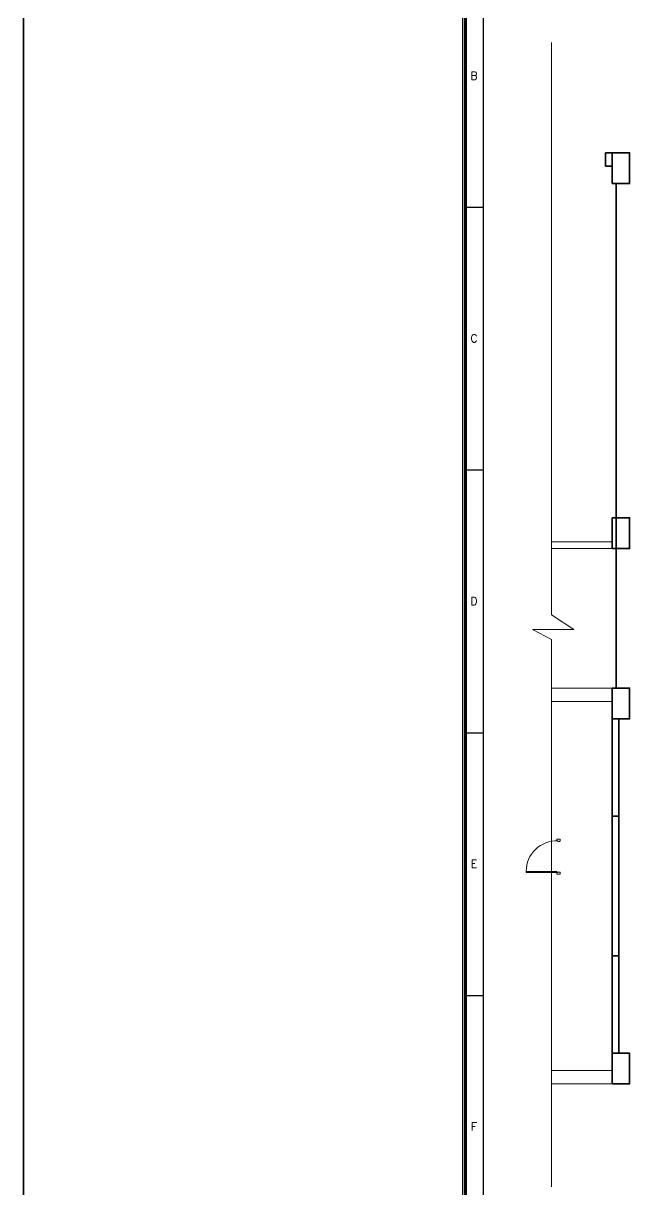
# Model space of a CAD drawing. Header units: millimetres. Extents: x 1380494 to 2061523, y -305664 to -174999.
# Drawn here: x 1619189 to 1629617, y -207901 to -187836 of the extents above; entities that cross this region are included whole.
import ezdxf
from ezdxf.enums import TextEntityAlignment as Align

# ---------------------------------------------------------------- set-up
doc = ezdxf.new("R2010")
doc.units = ezdxf.units.MM
doc.header["$LTSCALE"] = 600
doc.header["$MEASUREMENT"] = 0
doc.layers.add('AREA', color=193, linetype='Continuous', plot=False)
for name, color, linetype, lineweight in [('col', 5, 'Continuous', 35), ('D.F', 251, 'Continuous', 5), ('DOOR', 144, 'Continuous', 13), ('P-Wall', 250, 'Continuous', 35)]:
    doc.layers.add(name, color=color, linetype=linetype, lineweight=lineweight)
doc.layers.add('TITLE', color=7, linetype='Continuous')
doc.styles.add('ROMANS', font='romans.shx')

# ---------------------------------------------------------------- blocks, each defined once
blk = doc.blocks.new('A$C66962185')
at = {"layer": 'TITLE'}
blk.add_line((2.14, -141176.03), (2.14, -140930.66), dxfattribs=at)
at = {"layer": 'TITLE', "color": 0}
for p, q in [((-0.15, -140990.86), (2.14, -140990.86)), ((-0.15, -141022.1), (2.14, -141022.1)), ((-0.15, -141053.35), (2.14, -141053.35)), ((0, -141084.59), (2.14, -141084.59))]:
    blk.add_line(p, q, dxfattribs=at)
at = {"layer": 'TITLE', "color": 7, "const_width": 0.355}
blk.add_lwpolyline([(363, -140928.36), (363, -141178.33), (0, -141178.33), (0, -140928.36)], close=True, dxfattribs=at)
at = {"layer": 'TITLE', "color": 0, "style": 'ROMANS'}
for s, p in [('B', (1.02, -140975.21)), ('C', (1.02, -141006.45)), ('D', (1.02, -141037.7)), ('E', (1.02, -141068.94)), ('F', (1.02, -141100.19))]:
    blk.add_text(s, height=0.952, dxfattribs=at).set_placement(p, align=Align.MIDDLE)
blk = doc.blocks.new('A$C19B8274B')
at = {"layer": 'DOOR'}
blk.add_line((-45, 925), (-80, 925), dxfattribs=at)
at = {"layer": 'DOOR', "color": 8}
for p, q in [((-80, 50), (-80, 925)), ((-45, 50), (-45, 925)), ((-45, 50), (-80, 50)), ((-955, -50), (-955, -47.5)), ((-940, -35), (-942.5, -35)), ((-60, -35), (-57.5, -35)), ((-45, -50), (-45, -47.5))]:
    blk.add_line(p, q, dxfattribs=at)
for points in [[(-940, 15), (-955, 15), (-955, 50), (-1000, 50), (-1000, -50), (-955, -50)], [(-940, -35), (-940, 15)], [(-60, 15), (-45, 15), (-45, 50), (0, 50), (0, -50), (-45, -50)], [(-60, -35), (-60, 15)]]:
    blk.add_lwpolyline(points, dxfattribs=at)
for centre, radius, start, end in [((-80, 50), 875, 90, 182.29244), ((-955, -35), 12.5, 270, 0), ((-45, -35), 12.5, 180, 270)]:
    blk.add_arc(centre, radius, start, end, dxfattribs=at)
blk = doc.blocks.new('rwgha')
at = {"layer": 'col'}
for points in [[(0, 15490), (300, 15490), (300, 16020), (0, 16020)], [(0, 9210), (300, 9210), (300, 9740), (0, 9740)], [(0, 6280), (300, 6280), (300, 6810), (0, 6810)], [(0, 0), (300, 0), (300, 530), (0, 530)]]:
    blk.add_lwpolyline(points, close=True, dxfattribs=at)
at = {"layer": 'D.F', "linetype": 'Continuous'}
for p, q in [((-1043.8, 17917.9), (-1043.8, 8073.2)), ((-1043.8, 9325), (0, 9325)), ((-1043.8, 9210), (0, 9210)), ((-1043.8, 8073.2), (-658.5, 7817.8)), ((-1372.3, 7817.8), (-1043.8, 7648.7)), ((-658.5, 7817.8), (-1372.3, 7817.8)), ((-1043.8, 6810), (0, 6810)), ((-1043.8, 6580), (0, 6580)), ((-1043.8, 230), (0, 230)), ((-1043.8, 0), (0, 0))]:
    blk.add_line(p, q, dxfattribs=at)
at = {"layer": 'P-Wall', "color": 8, "linetype": 'Continuous'}
for p, q in [((0, 16020), (-115, 16020)), ((-115, 15790), (-115, 16020)), ((0, 16020), (-115, 16020)), ((0, 15790), (-115, 15790)), ((70, 15490), (70, 6810)), ((0, 6280), (0, 4605)), ((115, 6280), (115, 4605)), ((115, 4605), (0, 4605)), ((0, 2205), (0, 4605)), ((115, 4605), (115, 2205)), ((115, 2205), (0, 2205)), ((0, 2205), (0, 530)), ((115, 2205), (115, 530))]:
    blk.add_line(p, q, dxfattribs=at)
at = {"layer": 'DOOR', "linetype": 'Continuous', "xscale": -0.6, "yscale": 0.6, "zscale": 0.6, "rotation": 89.99999999999993}
blk.add_blockref('A$C19B8274B', (-924.6, 3610), dxfattribs=at)

msp = doc.modelspace()

# ---------------------------------------------------------------- linework, layer by layer
at = {"layer": 'AREA'}
for points in [[(1626747.4083, -181916.04), (1679344.1123, -181916.04), (1679344.1123, -218162.5549), (1626747.4083, -218162.5549)], [(1626792.4083, -181961.04), (1679299.1123, -181961.04), (1679299.1123, -218117.5549), (1626792.4083, -218117.5549)]]:
    msp.add_lwpolyline(points, close=True, dxfattribs=at)
at = {"layer": 'D.F', "linetype": 'Continuous'}
msp.add_line((1628273.3995, -198434.1268), (1628273.3995, -207854.4097), dxfattribs=at)
at = {"layer": 'P-Wall', "color": 30, "true_color": 0xf8991e}
msp.add_lwpolyline([(1619189.0981, -174998.858), (1685626.4171, -174998.858), (1685626.4171, -224422.1168), (1619189.0981, -224422.1168)], close=True, dxfattribs=at)

# ---------------------------------------------------------------- block references
at = {"layer": 'P-Wall'}
msp.add_blockref('rwgha', (1629317.1858, -206082.8395), dxfattribs=at)
at = {"layer": 'TITLE', "xscale": 144.6465675549349, "yscale": 144.6465665108379, "zscale": 144.6465669265092}
msp.add_blockref('A$C66962185', (1626792.4083, 20202843.0172), dxfattribs=at)

doc.saveas('drawing.dxf')
